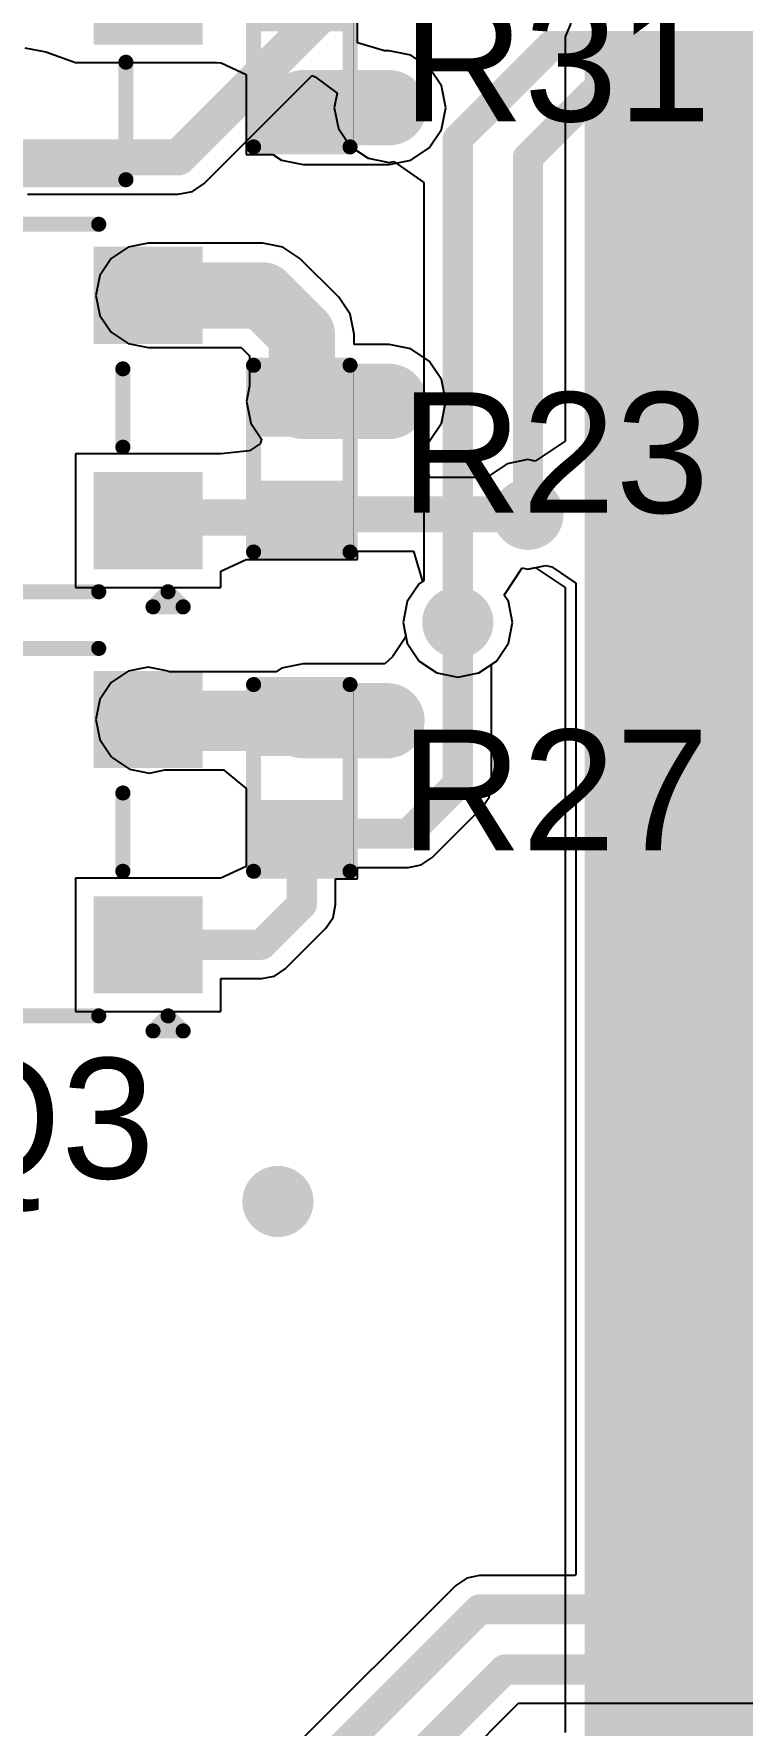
# Model space of a CAD drawing. Header units: millimetres. Extents: x -0.15 to 3.79, y -0.54 to 3.26.
# Drawn here: x 0.311 to 0.546, y 1.937 to 2.498 of the extents above; entities that cross this region are included whole.
import ezdxf

# ---------------------------------------------------------------- set-up
doc = ezdxf.new("R2010")
doc.units = ezdxf.units.MM
doc.header["$MEASUREMENT"] = 0
for name, color, linetype in [('BottomLayer', 5, 'Continuous'), ('BottomSolder', 6, 'Continuous'), ('TopLayer', 1, 'Continuous'), ('TopOverlay', 2, 'Continuous'), ('TopPaste', 8, 'Continuous'), ('TopSolder', 216, 'Continuous'), ('ViaHoleLayer', 16, 'Continuous')]:
    doc.layers.add(name, color=color, linetype=linetype)
doc.styles.add('Arial', font='', dxfattribs={"height": 0.2})
doc.styles.get('Arial').set_extended_font_data('Arial')

# ---------------------------------------------------------------- blocks, each defined once
blk = doc.blocks.new('R___0402_79')
at = {"layer": 'TopLayer'}
for points in [[(-0.0275, -0.0125), (-0.0275, 0.0125), (-0.0095, 0.0125), (-0.0095, -0.0125)], [(0.0095, -0.0125), (0.0095, 0.0125), (0.0275, 0.0125), (0.0275, -0.0125)]]:
    blk.add_hatch(color=1, dxfattribs=at).paths.add_polyline_path(points)
at = {"layer": 'TopPaste'}
for points in [[(-0.0275, -0.0125), (-0.0275, 0.0125), (-0.0095, 0.0125), (-0.0095, -0.0125)], [(0.0095, -0.0125), (0.0095, 0.0125), (0.0275, 0.0125), (0.0275, -0.0125)]]:
    blk.add_hatch(color=8, dxfattribs=at).paths.add_polyline_path(points)
at = {"layer": 'TopSolder'}
for points in [[(-0.02967, -0.01467), (-0.02967, 0.01467), (-0.00733, 0.01467), (-0.00733, -0.01467)], [(0.00733, -0.01467), (0.00733, 0.01467), (0.02967, 0.01467), (0.02967, -0.01467)]]:
    blk.add_hatch(color=216, dxfattribs=at).paths.add_polyline_path(points)
at = {"layer": 'TopOverlay'}
for points, const_width in [([(-0.031, 0.016), (0.031, 0.016)], 0.005), ([(-0.031, 0.016), (-0.031, -0.016)], 0.005), ([(0.031, 0.016), (0.031, -0.016)], 0.005), ([(-0.031, -0.016), (0.031, -0.016)], 0.005), ([(-0.032, -0.017), (0.032, -0.017)], 0.000127)]:
    blk.add_lwpolyline(points, dxfattribs=dict(at, const_width=const_width))
for points, const_width in [([(-0.03225, 0.016, 1), (-0.02975, 0.016, 1)], 0.0025), ([(-0.03225, 0.016, 1), (-0.02975, 0.016, 1)], 0.0025), ([(0.02975, 0.016, 1), (0.03225, 0.016, 1)], 0.0025), ([(0.02975, 0.016, 1), (0.03225, 0.016, 1)], 0.0025), ([(-0.03225, -0.016, 1), (-0.02975, -0.016, 1)], 0.0025), ([(-0.03225, -0.016, 1), (-0.02975, -0.016, 1)], 0.0025), ([(0.02975, -0.016, 1), (0.03225, -0.016, 1)], 0.0025), ([(0.02975, -0.016, 1), (0.03225, -0.016, 1)], 0.0025), ([(-0.03203, -0.017, 1), (-0.03197, -0.017, 1)], 0.0000635), ([(0.03197, -0.017, 1), (0.03203, -0.017, 1)], 0.0000635)]:
    blk.add_lwpolyline(points, format="xyb", close=True, dxfattribs=dict(at, const_width=const_width))
blk = doc.blocks.new('R___0402_83')
at = {"layer": 'TopLayer'}
for points in [[(-0.0275, -0.0125), (-0.0275, 0.0125), (-0.0095, 0.0125), (-0.0095, -0.0125)], [(0.0095, -0.0125), (0.0095, 0.0125), (0.0275, 0.0125), (0.0275, -0.0125)]]:
    blk.add_hatch(color=1, dxfattribs=at).paths.add_polyline_path(points)
at = {"layer": 'TopPaste'}
for points in [[(-0.0275, -0.0125), (-0.0275, 0.0125), (-0.0095, 0.0125), (-0.0095, -0.0125)], [(0.0095, -0.0125), (0.0095, 0.0125), (0.0275, 0.0125), (0.0275, -0.0125)]]:
    blk.add_hatch(color=8, dxfattribs=at).paths.add_polyline_path(points)
at = {"layer": 'TopSolder'}
for points in [[(-0.02967, -0.01467), (-0.02967, 0.01467), (-0.00733, 0.01467), (-0.00733, -0.01467)], [(0.00733, -0.01467), (0.00733, 0.01467), (0.02967, 0.01467), (0.02967, -0.01467)]]:
    blk.add_hatch(color=216, dxfattribs=at).paths.add_polyline_path(points)
at = {"layer": 'TopOverlay'}
for points, const_width in [([(-0.031, 0.016), (-0.031, -0.016)], 0.005), ([(-0.031, 0.016), (0.031, 0.016)], 0.005), ([(0.031, 0.016), (0.031, -0.016)], 0.005), ([(-0.031, -0.016), (0.031, -0.016)], 0.005), ([(-0.032, -0.017), (0.032, -0.017)], 0.000127)]:
    blk.add_lwpolyline(points, dxfattribs=dict(at, const_width=const_width))
for points, const_width in [([(-0.03225, 0.016, 1), (-0.02975, 0.016, 1)], 0.0025), ([(-0.03225, 0.016, 1), (-0.02975, 0.016, 1)], 0.0025), ([(0.02975, 0.016, 1), (0.03225, 0.016, 1)], 0.0025), ([(0.02975, 0.016, 1), (0.03225, 0.016, 1)], 0.0025), ([(-0.03225, -0.016, 1), (-0.02975, -0.016, 1)], 0.0025), ([(-0.03225, -0.016, 1), (-0.02975, -0.016, 1)], 0.0025), ([(0.02975, -0.016, 1), (0.03225, -0.016, 1)], 0.0025), ([(0.02975, -0.016, 1), (0.03225, -0.016, 1)], 0.0025), ([(-0.03203, -0.017, 1), (-0.03197, -0.017, 1)], 0.0000635), ([(0.03197, -0.017, 1), (0.03203, -0.017, 1)], 0.0000635)]:
    blk.add_lwpolyline(points, format="xyb", close=True, dxfattribs=dict(at, const_width=const_width))
blk = doc.blocks.new('R___0402_87')
at = {"layer": 'TopLayer'}
for points in [[(-0.0275, -0.0125), (-0.0275, 0.0125), (-0.0095, 0.0125), (-0.0095, -0.0125)], [(0.0095, -0.0125), (0.0095, 0.0125), (0.0275, 0.0125), (0.0275, -0.0125)]]:
    blk.add_hatch(color=1, dxfattribs=at).paths.add_polyline_path(points)
at = {"layer": 'TopPaste'}
for points in [[(-0.0275, -0.0125), (-0.0275, 0.0125), (-0.0095, 0.0125), (-0.0095, -0.0125)], [(0.0095, -0.0125), (0.0095, 0.0125), (0.0275, 0.0125), (0.0275, -0.0125)]]:
    blk.add_hatch(color=8, dxfattribs=at).paths.add_polyline_path(points)
at = {"layer": 'TopSolder'}
for points in [[(-0.02967, -0.01467), (-0.02967, 0.01467), (-0.00733, 0.01467), (-0.00733, -0.01467)], [(0.00733, -0.01467), (0.00733, 0.01467), (0.02967, 0.01467), (0.02967, -0.01467)]]:
    blk.add_hatch(color=216, dxfattribs=at).paths.add_polyline_path(points)
at = {"layer": 'TopOverlay'}
for points, const_width in [([(-0.031, 0.016), (0.031, 0.016)], 0.005), ([(-0.031, 0.016), (-0.031, -0.016)], 0.005), ([(0.031, 0.016), (0.031, -0.016)], 0.005), ([(-0.031, -0.016), (0.031, -0.016)], 0.005), ([(-0.032, -0.017), (0.032, -0.017)], 0.000127)]:
    blk.add_lwpolyline(points, dxfattribs=dict(at, const_width=const_width))
for points, const_width in [([(-0.03225, 0.016, 1), (-0.02975, 0.016, 1)], 0.0025), ([(-0.03225, 0.016, 1), (-0.02975, 0.016, 1)], 0.0025), ([(0.02975, 0.016, 1), (0.03225, 0.016, 1)], 0.0025), ([(0.02975, 0.016, 1), (0.03225, 0.016, 1)], 0.0025), ([(-0.03225, -0.016, 1), (-0.02975, -0.016, 1)], 0.0025), ([(-0.03225, -0.016, 1), (-0.02975, -0.016, 1)], 0.0025), ([(0.02975, -0.016, 1), (0.03225, -0.016, 1)], 0.0025), ([(0.02975, -0.016, 1), (0.03225, -0.016, 1)], 0.0025), ([(-0.03203, -0.017, 1), (-0.03197, -0.017, 1)], 0.0000635), ([(0.03197, -0.017, 1), (0.03203, -0.017, 1)], 0.0000635)]:
    blk.add_lwpolyline(points, format="xyb", close=True, dxfattribs=dict(at, const_width=const_width))
blk = doc.blocks.new('S___23_111')
at = {"layer": 'TopLayer'}
for points in [[(-0.01614, 0.05748), (0.01614, 0.05748), (0.01614, 0.02126), (-0.01614, 0.02126)], [(-0.05354, -0.02126), (-0.02126, -0.02126), (-0.02126, -0.05748), (-0.05354, -0.05748)], [(0.02126, -0.02126), (0.05354, -0.02126), (0.05354, -0.05748), (0.02126, -0.05748)]]:
    blk.add_hatch(color=1, dxfattribs=at).paths.add_polyline_path(points)
at = {"layer": 'TopPaste'}
for points in [[(-0.01614, 0.05748), (0.01614, 0.05748), (0.01614, 0.02126), (-0.01614, 0.02126)], [(-0.05354, -0.02126), (-0.02126, -0.02126), (-0.02126, -0.05748), (-0.05354, -0.05748)], [(0.02126, -0.02126), (0.05354, -0.02126), (0.05354, -0.05748), (0.02126, -0.05748)]]:
    blk.add_hatch(color=8, dxfattribs=at).paths.add_polyline_path(points)
at = {"layer": 'TopSolder'}
for points in [[(-0.01614, 0.05748), (0.01614, 0.05748), (0.01614, 0.02126), (-0.01614, 0.02126)], [(-0.05354, -0.02126), (-0.02126, -0.02126), (-0.02126, -0.05748), (-0.05354, -0.05748)], [(0.02126, -0.02126), (0.05354, -0.02126), (0.05354, -0.05748), (0.02126, -0.05748)]]:
    blk.add_hatch(color=216, dxfattribs=at).paths.add_polyline_path(points)
at = {"layer": 'TopOverlay', "const_width": 0.005}
for points in [[(-0.061, -0.023), (-0.061, 0.032)], [(-0.022, 0.032), (-0.061, 0.032)], [(0.061, 0.032), (0.022, 0.032)], [(0.061, -0.023), (0.061, 0.032)], [(0.013, -0.031), (-0.013, -0.031)], [(-0.061, -0.046), (-0.066, -0.041)], [(-0.066, -0.051), (-0.066, -0.041)], [(-0.066, -0.051), (-0.061, -0.046)]]:
    blk.add_lwpolyline(points, dxfattribs=at)
at = {"layer": 'TopOverlay', "const_width": 0.0025}
for points in [[(-0.06225, 0.032, 1), (-0.05975, 0.032, 1)], [(-0.06225, 0.032, 1), (-0.05975, 0.032, 1)], [(-0.02325, 0.032, 1), (-0.02075, 0.032, 1)], [(0.02075, 0.032, 1), (0.02325, 0.032, 1)], [(0.05975, 0.032, 1), (0.06225, 0.032, 1)], [(0.05975, 0.032, 1), (0.06225, 0.032, 1)], [(-0.06225, -0.023, 1), (-0.05975, -0.023, 1)], [(0.05975, -0.023, 1), (0.06225, -0.023, 1)], [(-0.01425, -0.031, 1), (-0.01175, -0.031, 1)], [(0.01175, -0.031, 1), (0.01425, -0.031, 1)], [(-0.06725, -0.041, 1), (-0.06475, -0.041, 1)], [(-0.06725, -0.041, 1), (-0.06475, -0.041, 1)], [(-0.06225, -0.046, 1), (-0.05975, -0.046, 1)], [(-0.06225, -0.046, 1), (-0.05975, -0.046, 1)], [(-0.06725, -0.051, 1), (-0.06475, -0.051, 1)], [(-0.06725, -0.051, 1), (-0.06475, -0.051, 1)]]:
    blk.add_lwpolyline(points, format="xyb", close=True, dxfattribs=at)
blk = doc.blocks.new('S___23_113')
at = {"layer": 'TopLayer'}
for points in [[(-0.01614, 0.05748), (0.01614, 0.05748), (0.01614, 0.02126), (-0.01614, 0.02126)], [(-0.05354, -0.02126), (-0.02126, -0.02126), (-0.02126, -0.05748), (-0.05354, -0.05748)], [(0.02126, -0.02126), (0.05354, -0.02126), (0.05354, -0.05748), (0.02126, -0.05748)]]:
    blk.add_hatch(color=1, dxfattribs=at).paths.add_polyline_path(points)
at = {"layer": 'TopPaste'}
for points in [[(-0.01614, 0.05748), (0.01614, 0.05748), (0.01614, 0.02126), (-0.01614, 0.02126)], [(-0.05354, -0.02126), (-0.02126, -0.02126), (-0.02126, -0.05748), (-0.05354, -0.05748)], [(0.02126, -0.02126), (0.05354, -0.02126), (0.05354, -0.05748), (0.02126, -0.05748)]]:
    blk.add_hatch(color=8, dxfattribs=at).paths.add_polyline_path(points)
at = {"layer": 'TopSolder'}
for points in [[(-0.01614, 0.05748), (0.01614, 0.05748), (0.01614, 0.02126), (-0.01614, 0.02126)], [(-0.05354, -0.02126), (-0.02126, -0.02126), (-0.02126, -0.05748), (-0.05354, -0.05748)], [(0.02126, -0.02126), (0.05354, -0.02126), (0.05354, -0.05748), (0.02126, -0.05748)]]:
    blk.add_hatch(color=216, dxfattribs=at).paths.add_polyline_path(points)
at = {"layer": 'TopOverlay', "const_width": 0.005}
for points in [[(-0.061, 0.032), (-0.022, 0.032)], [(-0.061, 0.032), (-0.061, -0.023)], [(0.022, 0.032), (0.061, 0.032)], [(0.061, 0.032), (0.061, -0.023)], [(-0.013, -0.031), (0.013, -0.031)], [(-0.066, -0.041), (-0.066, -0.051)], [(-0.066, -0.041), (-0.061, -0.046)], [(-0.061, -0.046), (-0.066, -0.051)]]:
    blk.add_lwpolyline(points, dxfattribs=at)
at = {"layer": 'TopOverlay', "const_width": 0.0025}
for points in [[(-0.06225, 0.032, 1), (-0.05975, 0.032, 1)], [(-0.06225, 0.032, 1), (-0.05975, 0.032, 1)], [(-0.02325, 0.032, 1), (-0.02075, 0.032, 1)], [(0.02075, 0.032, 1), (0.02325, 0.032, 1)], [(0.05975, 0.032, 1), (0.06225, 0.032, 1)], [(0.05975, 0.032, 1), (0.06225, 0.032, 1)], [(-0.06225, -0.023, 1), (-0.05975, -0.023, 1)], [(0.05975, -0.023, 1), (0.06225, -0.023, 1)], [(-0.01425, -0.031, 1), (-0.01175, -0.031, 1)], [(0.01175, -0.031, 1), (0.01425, -0.031, 1)], [(-0.06725, -0.041, 1), (-0.06475, -0.041, 1)], [(-0.06725, -0.041, 1), (-0.06475, -0.041, 1)], [(-0.06225, -0.046, 1), (-0.05975, -0.046, 1)], [(-0.06225, -0.046, 1), (-0.05975, -0.046, 1)], [(-0.06725, -0.051, 1), (-0.06475, -0.051, 1)], [(-0.06725, -0.051, 1), (-0.06475, -0.051, 1)]]:
    blk.add_lwpolyline(points, format="xyb", close=True, dxfattribs=at)
blk = doc.blocks.new('S___23_114')
at = {"layer": 'TopLayer'}
for points in [[(-0.01614, 0.05748), (0.01614, 0.05748), (0.01614, 0.02126), (-0.01614, 0.02126)], [(-0.05354, -0.02126), (-0.02126, -0.02126), (-0.02126, -0.05748), (-0.05354, -0.05748)], [(0.02126, -0.02126), (0.05354, -0.02126), (0.05354, -0.05748), (0.02126, -0.05748)]]:
    blk.add_hatch(color=1, dxfattribs=at).paths.add_polyline_path(points)
at = {"layer": 'TopPaste'}
for points in [[(-0.01614, 0.05748), (0.01614, 0.05748), (0.01614, 0.02126), (-0.01614, 0.02126)], [(-0.05354, -0.02126), (-0.02126, -0.02126), (-0.02126, -0.05748), (-0.05354, -0.05748)], [(0.02126, -0.02126), (0.05354, -0.02126), (0.05354, -0.05748), (0.02126, -0.05748)]]:
    blk.add_hatch(color=8, dxfattribs=at).paths.add_polyline_path(points)
at = {"layer": 'TopSolder'}
for points in [[(-0.01614, 0.05748), (0.01614, 0.05748), (0.01614, 0.02126), (-0.01614, 0.02126)], [(-0.05354, -0.02126), (-0.02126, -0.02126), (-0.02126, -0.05748), (-0.05354, -0.05748)], [(0.02126, -0.02126), (0.05354, -0.02126), (0.05354, -0.05748), (0.02126, -0.05748)]]:
    blk.add_hatch(color=216, dxfattribs=at).paths.add_polyline_path(points)
at = {"layer": 'TopOverlay', "const_width": 0.005}
for points in [[(-0.061, 0.032), (-0.022, 0.032)], [(-0.061, 0.032), (-0.061, -0.023)], [(0.022, 0.032), (0.061, 0.032)], [(0.061, 0.032), (0.061, -0.023)], [(-0.013, -0.031), (0.013, -0.031)], [(-0.066, -0.041), (-0.066, -0.051)], [(-0.066, -0.041), (-0.061, -0.046)], [(-0.061, -0.046), (-0.066, -0.051)]]:
    blk.add_lwpolyline(points, dxfattribs=at)
at = {"layer": 'TopOverlay', "const_width": 0.0025}
for points in [[(-0.06225, 0.032, 1), (-0.05975, 0.032, 1)], [(-0.06225, 0.032, 1), (-0.05975, 0.032, 1)], [(-0.02325, 0.032, 1), (-0.02075, 0.032, 1)], [(0.02075, 0.032, 1), (0.02325, 0.032, 1)], [(0.05975, 0.032, 1), (0.06225, 0.032, 1)], [(0.05975, 0.032, 1), (0.06225, 0.032, 1)], [(-0.06225, -0.023, 1), (-0.05975, -0.023, 1)], [(0.05975, -0.023, 1), (0.06225, -0.023, 1)], [(-0.01425, -0.031, 1), (-0.01175, -0.031, 1)], [(0.01175, -0.031, 1), (0.01425, -0.031, 1)], [(-0.06725, -0.041, 1), (-0.06475, -0.041, 1)], [(-0.06725, -0.041, 1), (-0.06475, -0.041, 1)], [(-0.06225, -0.046, 1), (-0.05975, -0.046, 1)], [(-0.06225, -0.046, 1), (-0.05975, -0.046, 1)], [(-0.06725, -0.051, 1), (-0.06475, -0.051, 1)], [(-0.06725, -0.051, 1), (-0.06475, -0.051, 1)]]:
    blk.add_lwpolyline(points, format="xyb", close=True, dxfattribs=at)

msp = doc.modelspace()

# ---------------------------------------------------------------- hatches: boundary and pattern name
at = {"layer": 'BottomLayer'}
h = msp.add_hatch(color=5, dxfattribs=at)
edge = h.paths.add_edge_path()
edge.add_arc((0.42894, 2.4735), 0.01181, 0, 360)
msp.add_hatch(color=5, dxfattribs=at).paths.add_polyline_path([(0.49741, 1.98656), (0.745, 1.98656), (0.745, 2.46381), (0.49741, 2.46381)])
h = msp.add_hatch(color=5, dxfattribs=at)
edge = h.paths.add_edge_path()
edge.add_arc((0.42894, 2.376), 0.01181, 0, 360)
h = msp.add_hatch(color=5, dxfattribs=at)
edge = h.paths.add_edge_path()
edge.add_arc((0.47503, 2.3385), 0.01181, 0, 360)
h = msp.add_hatch(color=5, dxfattribs=at)
edge = h.paths.add_edge_path()
edge.add_arc((0.45175, 2.30264), 0.01181, 0, 360)
h = msp.add_hatch(color=5, dxfattribs=at)
edge = h.paths.add_edge_path()
edge.add_arc((0.42825, 2.27), 0.01181, 0, 360)
h = msp.add_hatch(color=5, dxfattribs=at)
edge = h.paths.add_edge_path()
edge.add_arc((0.39208, 2.11039), 0.01181, 0, 360)
at = {"layer": 'BottomSolder'}
h = msp.add_hatch(color=6, dxfattribs=at)
edge = h.paths.add_edge_path()
edge.add_arc((0.42894, 2.4735), 0.00591, 0, 360)
h = msp.add_hatch(color=6, dxfattribs=at)
edge = h.paths.add_edge_path()
edge.add_arc((0.42894, 2.376), 0.00591, 0, 360)
h = msp.add_hatch(color=6, dxfattribs=at)
edge = h.paths.add_edge_path()
edge.add_arc((0.47503, 2.3385), 0.00591, 0, 360)
h = msp.add_hatch(color=6, dxfattribs=at)
edge = h.paths.add_edge_path()
edge.add_arc((0.45175, 2.30264), 0.00591, 0, 360)
h = msp.add_hatch(color=6, dxfattribs=at)
edge = h.paths.add_edge_path()
edge.add_arc((0.42825, 2.27), 0.00591, 0, 360)
h = msp.add_hatch(color=6, dxfattribs=at)
edge = h.paths.add_edge_path()
edge.add_arc((0.39208, 2.11039), 0.00591, 0, 360)
at = {"layer": 'TopLayer'}
msp.add_hatch(color=1, dxfattribs=at).paths.add_polyline_path([(0.49388, 1.879), (0.745, 1.879), (0.745, 2.497), (0.49388, 2.497)])
h = msp.add_hatch(color=1, dxfattribs=at)
edge = h.paths.add_edge_path()
edge.add_arc((0.42894, 2.4735), 0.01181, 0, 360)
h = msp.add_hatch(color=1, dxfattribs=at)
edge = h.paths.add_edge_path()
edge.add_arc((0.42894, 2.376), 0.01181, 0, 360)
h = msp.add_hatch(color=1, dxfattribs=at)
edge = h.paths.add_edge_path()
edge.add_arc((0.47503, 2.3385), 0.01181, 0, 360)
h = msp.add_hatch(color=1, dxfattribs=at)
edge = h.paths.add_edge_path()
edge.add_arc((0.45175, 2.30264), 0.01181, 0, 360)
h = msp.add_hatch(color=1, dxfattribs=at)
edge = h.paths.add_edge_path()
edge.add_arc((0.42825, 2.27), 0.01181, 0, 360)
h = msp.add_hatch(color=1, dxfattribs=at)
edge = h.paths.add_edge_path()
edge.add_arc((0.39208, 2.11039), 0.01181, 0, 360)
at = {"layer": 'TopSolder'}
h = msp.add_hatch(color=216, dxfattribs=at)
edge = h.paths.add_edge_path()
edge.add_arc((0.42894, 2.4735), 0.00591, 0, 360)
h = msp.add_hatch(color=216, dxfattribs=at)
edge = h.paths.add_edge_path()
edge.add_arc((0.42894, 2.376), 0.00591, 0, 360)
h = msp.add_hatch(color=216, dxfattribs=at)
edge = h.paths.add_edge_path()
edge.add_arc((0.47503, 2.3385), 0.00591, 0, 360)
h = msp.add_hatch(color=216, dxfattribs=at)
edge = h.paths.add_edge_path()
edge.add_arc((0.45175, 2.30264), 0.00591, 0, 360)
h = msp.add_hatch(color=216, dxfattribs=at)
edge = h.paths.add_edge_path()
edge.add_arc((0.42825, 2.27), 0.00591, 0, 360)
h = msp.add_hatch(color=216, dxfattribs=at)
edge = h.paths.add_edge_path()
edge.add_arc((0.39208, 2.11039), 0.00591, 0, 360)
at = {"layer": 'ViaHoleLayer'}
h = msp.add_hatch(color=16, dxfattribs=at)
edge = h.paths.add_edge_path()
edge.add_arc((0.42894, 2.4735), 0.00591, 0, 360)
h = msp.add_hatch(color=16, dxfattribs=at)
edge = h.paths.add_edge_path()
edge.add_arc((0.42894, 2.376), 0.00591, 0, 360)
h = msp.add_hatch(color=16, dxfattribs=at)
edge = h.paths.add_edge_path()
edge.add_arc((0.47503, 2.3385), 0.00591, 0, 360)
h = msp.add_hatch(color=16, dxfattribs=at)
edge = h.paths.add_edge_path()
edge.add_arc((0.45175, 2.30264), 0.00591, 0, 360)
h = msp.add_hatch(color=16, dxfattribs=at)
edge = h.paths.add_edge_path()
edge.add_arc((0.42825, 2.27), 0.00591, 0, 360)
h = msp.add_hatch(color=16, dxfattribs=at)
edge = h.paths.add_edge_path()
edge.add_arc((0.39208, 2.11039), 0.00591, 0, 360)

# ---------------------------------------------------------------- linework, layer by layer
at = {"layer": 'BottomLayer'}
for p, q in [((0.36765, 2.44835), (0.40348, 2.48418)), ((0.40348, 2.48418), (0.40446, 2.48376)), ((0.40446, 2.48376), (0.41173, 2.47829)), ((0.41173, 2.47829), (0.41078, 2.4735)), ((0.41078, 2.4735), (0.41216, 2.46655)), ((0.41216, 2.46655), (0.4161, 2.46066)), ((0.4161, 2.46066), (0.42199, 2.45672)), ((0.42199, 2.45672), (0.42894, 2.45534)), ((0.42894, 2.45534), (0.43053, 2.45566)), ((0.43053, 2.45566), (0.44053, 2.44872)), ((0.36368, 2.4457), (0.36765, 2.44835)), ((0.44053, 2.44872), (0.44053, 2.31657)), ((0.309, 2.44476), (0.359, 2.44476)), ((0.359, 2.44476), (0.36368, 2.4457)), ((0.4671, 2.31172), (0.47312, 2.32072)), ((0.47312, 2.32072), (0.47503, 2.32034)), ((0.47503, 2.32034), (0.48092, 2.32151)), ((0.48092, 2.32151), (0.48296, 2.32106)), ((0.48296, 2.32106), (0.49092, 2.31567)), ((0.43891, 2.31548), (0.43497, 2.30959)), ((0.44053, 2.31657), (0.43891, 2.31548)), ((0.49092, 2.31567), (0.49092, 1.98656)), ((0.43497, 2.30959), (0.43359, 2.30264)), ((0.46853, 2.30959), (0.4671, 2.31172)), ((0.46991, 2.30264), (0.46853, 2.30959)), ((0.43359, 2.30264), (0.43497, 2.29569)), ((0.46853, 2.29569), (0.46991, 2.30264)), ((0.43497, 2.29569), (0.43891, 2.2898)), ((0.46459, 2.2898), (0.46853, 2.29569)), ((0.43891, 2.2898), (0.4448, 2.28586)), ((0.4448, 2.28586), (0.45175, 2.28448)), ((0.45175, 2.28448), (0.4587, 2.28586)), ((0.4587, 2.28586), (0.46459, 2.2898)), ((0.45107, 1.98293), (0.39607, 1.92793)), ((0.45471, 1.98536), (0.45107, 1.98293)), ((0.45107, 1.98293), (0.45107, 1.98293)), ((0.459, 1.98622), (0.45471, 1.98536)), ((0.49069, 1.98622), (0.459, 1.98622)), ((0.49092, 1.98656), (0.49069, 1.98622)), ((0.43522, 1.90707), (0.47193, 1.94378)), ((0.47193, 1.94378), (0.93828, 1.94378))]:
    msp.add_line(p, q, dxfattribs=at)
for points, const_width in [([(0.359, 2.457), (0.46781, 2.56581)], 0.012), ([(0.45175, 2.46315), (0.48262, 2.49402)], 0.01), ([(0.48262, 2.49402), (0.75902, 2.49402)], 0.01), ([(0.47503, 2.45699), (0.49606, 2.47802)], 0.01), ([(0.49606, 2.47802), (0.77202, 2.47802)], 0.01), ([(0.45175, 2.30264), (0.45175, 2.46315)], 0.01), ([(0.273, 2.457), (0.359, 2.457)], 0.012), ([(0.47503, 2.3385), (0.47503, 2.45699)], 0.01), ([(0.404, 1.92), (0.459, 1.975)], 0.01), ([(0.459, 1.975), (0.93, 1.975)], 0.01), ([(0.424, 1.91172), (0.46728, 1.955)], 0.01), ([(0.46728, 1.955), (0.93828, 1.955)], 0.01)]:
    msp.add_lwpolyline(points, dxfattribs=dict(at, const_width=const_width))
for points, const_width in [([(0.48012, 2.49402, 1), (0.48512, 2.49402, 1)], 0.005), ([(0.48012, 2.49402, 1), (0.48512, 2.49402, 1)], 0.005), ([(0.49356, 2.47802, 1), (0.49856, 2.47802, 1)], 0.005), ([(0.49356, 2.47802, 1), (0.49856, 2.47802, 1)], 0.005), ([(0.44925, 2.46315, 1), (0.45425, 2.46315, 1)], 0.005), ([(0.44925, 2.46315, 1), (0.45425, 2.46315, 1)], 0.005), ([(0.356, 2.457, 1), (0.362, 2.457, 1)], 0.006), ([(0.356, 2.457, 1), (0.362, 2.457, 1)], 0.006), ([(0.47253, 2.45699, 1), (0.47753, 2.45699, 1)], 0.005), ([(0.47253, 2.45699, 1), (0.47753, 2.45699, 1)], 0.005), ([(0.47253, 2.3385, 1), (0.47753, 2.3385, 1)], 0.005), ([(0.44925, 2.30264, 1), (0.45425, 2.30264, 1)], 0.005), ([(0.4565, 1.975, 1), (0.4615, 1.975, 1)], 0.005), ([(0.4565, 1.975, 1), (0.4615, 1.975, 1)], 0.005), ([(0.46478, 1.955, 1), (0.46978, 1.955, 1)], 0.005), ([(0.46478, 1.955, 1), (0.46978, 1.955, 1)], 0.005)]:
    msp.add_lwpolyline(points, format="xyb", close=True, dxfattribs=dict(at, const_width=const_width))
at = {"layer": 'TopLayer'}
for p, q in [((0.4185, 2.495), (0.4185, 2.50236)), ((0.48929, 2.50159), (0.48739, 2.497)), ((0.30813, 2.49341), (0.31508, 2.49203)), ((0.42741, 2.49236), (0.4185, 2.495)), ((0.48739, 2.497), (0.48739, 2.36278)), ((0.31508, 2.49203), (0.32489, 2.48846)), ((0.32489, 2.48846), (0.32489, 2.48846)), ((0.32489, 2.48846), (0.37169, 2.48846)), ((0.37169, 2.48846), (0.37327, 2.48839)), ((0.37327, 2.48839), (0.3815, 2.48457)), ((0.42894, 2.49236), (0.42741, 2.49236)), ((0.43616, 2.49093), (0.42894, 2.49236)), ((0.44228, 2.48684), (0.43616, 2.49093)), ((0.3815, 2.48457), (0.3815, 2.458)), ((0.44637, 2.48072), (0.44228, 2.48684)), ((0.4478, 2.4735), (0.44637, 2.48072)), ((0.44637, 2.46628), (0.4478, 2.4735)), ((0.44228, 2.46016), (0.44637, 2.46628)), ((0.43616, 2.45607), (0.44228, 2.46016)), ((0.3815, 2.458), (0.3904, 2.458)), ((0.3904, 2.458), (0.39328, 2.45607)), ((0.39328, 2.45607), (0.4005, 2.45464)), ((0.4005, 2.45464), (0.42894, 2.45464)), ((0.42894, 2.45464), (0.43616, 2.45607)), ((0.34237, 2.42722), (0.33674, 2.42346)), ((0.349, 2.42854), (0.34237, 2.42722)), ((0.38711, 2.42854), (0.349, 2.42854)), ((0.39375, 2.42722), (0.38711, 2.42854)), ((0.39937, 2.42346), (0.39375, 2.42722)), ((0.33674, 2.42346), (0.33299, 2.41784)), ((0.41226, 2.41057), (0.39937, 2.42346)), ((0.33299, 2.41784), (0.33167, 2.4112)), ((0.33167, 2.4112), (0.33299, 2.40457)), ((0.41601, 2.40495), (0.41226, 2.41057)), ((0.33299, 2.40457), (0.33674, 2.39895)), ((0.41733, 2.39831), (0.41601, 2.40495)), ((0.33674, 2.39895), (0.34237, 2.39519)), ((0.41733, 2.39486), (0.41733, 2.39831)), ((0.34237, 2.39519), (0.349, 2.39387)), ((0.349, 2.39387), (0.37993, 2.39387)), ((0.37993, 2.39387), (0.38267, 2.39114)), ((0.42894, 2.39486), (0.41733, 2.39486)), ((0.43616, 2.39343), (0.42894, 2.39486)), ((0.44228, 2.38934), (0.43616, 2.39343)), ((0.38267, 2.39114), (0.38267, 2.38118)), ((0.44637, 2.38322), (0.44228, 2.38934)), ((0.38267, 2.38118), (0.38164, 2.376)), ((0.4478, 2.376), (0.44637, 2.38322)), ((0.38164, 2.376), (0.38307, 2.36878)), ((0.44637, 2.36878), (0.4478, 2.376)), ((0.38307, 2.36878), (0.3866, 2.3635)), ((0.44228, 2.36266), (0.44637, 2.36878)), ((0.37311, 2.35854), (0.32489, 2.35854)), ((0.32489, 2.35854), (0.32489, 2.31426)), ((0.38268, 2.35957), (0.37311, 2.35854)), ((0.37311, 2.35854), (0.37311, 2.35854)), ((0.38625, 2.36199), (0.38268, 2.35957)), ((0.3866, 2.3635), (0.38625, 2.36199)), ((0.43939, 2.36074), (0.44228, 2.36266)), ((0.44243, 2.35074), (0.43939, 2.36074)), ((0.48739, 2.36278), (0.47739, 2.35619)), ((0.46808, 2.35528), (0.46219, 2.35134)), ((0.47503, 2.35666), (0.46808, 2.35528)), ((0.47739, 2.35619), (0.47503, 2.35666)), ((0.46178, 2.35074), (0.44243, 2.35074)), ((0.46219, 2.35134), (0.46178, 2.35074)), ((0.4185, 2.3235), (0.4185, 2.32626)), ((0.4185, 2.32626), (0.43705, 2.32626)), ((0.43705, 2.32626), (0.44008, 2.31626)), ((0.37311, 2.31961), (0.3815, 2.3235)), ((0.37311, 2.31426), (0.37311, 2.31961)), ((0.3815, 2.3235), (0.4185, 2.3235)), ((0.4671, 2.31172), (0.47312, 2.32072)), ((0.47312, 2.32072), (0.47503, 2.32034)), ((0.47503, 2.32034), (0.47739, 2.32081)), ((0.47739, 2.32081), (0.48739, 2.31422)), ((0.32489, 2.31426), (0.37311, 2.31426)), ((0.43891, 2.31548), (0.43497, 2.30959)), ((0.44008, 2.31626), (0.43891, 2.31548)), ((0.48739, 2.31422), (0.48739, 1.93405)), ((0.43497, 2.30959), (0.43359, 2.30264)), ((0.46853, 2.30959), (0.4671, 2.31172)), ((0.46991, 2.30264), (0.46853, 2.30959)), ((0.43359, 2.30264), (0.43455, 2.2978)), ((0.46853, 2.29569), (0.46991, 2.30264)), ((0.43455, 2.2978), (0.43007, 2.2912)), ((0.43007, 2.2912), (0.42751, 2.28886)), ((0.46459, 2.2898), (0.46853, 2.29569)), ((0.34237, 2.28642), (0.33674, 2.28266)), ((0.349, 2.28773), (0.34237, 2.28642)), ((0.35563, 2.28642), (0.349, 2.28773)), ((0.35586, 2.28626), (0.35563, 2.28642)), ((0.39154, 2.28626), (0.35586, 2.28626)), ((0.39328, 2.28743), (0.39154, 2.28626)), ((0.4005, 2.28886), (0.39328, 2.28743)), ((0.42751, 2.28886), (0.4005, 2.28886)), ((0.46297, 2.28871), (0.46459, 2.2898)), ((0.46297, 2.24895), (0.46297, 2.28871)), ((0.33674, 2.28266), (0.33299, 2.27703)), ((0.33299, 2.27703), (0.33167, 2.2704)), ((0.33167, 2.2704), (0.33299, 2.26377)), ((0.33299, 2.26377), (0.33674, 2.25815)), ((0.33674, 2.25815), (0.33719, 2.25769)), ((0.33719, 2.25769), (0.34282, 2.25394)), ((0.34282, 2.25394), (0.34945, 2.25262)), ((0.34945, 2.25262), (0.35458, 2.25364)), ((0.35458, 2.25364), (0.37404, 2.25364)), ((0.37404, 2.25364), (0.3815, 2.2475)), ((0.3815, 2.2475), (0.3815, 2.22163)), ((0.46211, 2.24466), (0.46297, 2.24895)), ((0.46297, 2.24895), (0.46297, 2.24895)), ((0.44323, 2.22457), (0.45968, 2.24102)), ((0.45968, 2.24102), (0.46211, 2.24466)), ((0.45968, 2.24102), (0.45968, 2.24102)), ((0.43959, 2.22214), (0.44323, 2.22457)), ((0.3815, 2.22163), (0.37311, 2.21774)), ((0.4185, 2.2175), (0.4185, 2.22128)), ((0.4185, 2.22128), (0.4353, 2.22128)), ((0.4353, 2.22128), (0.43959, 2.22214)), ((0.4353, 2.22128), (0.4353, 2.22128)), ((0.3716, 2.21774), (0.32489, 2.21774)), ((0.32489, 2.21774), (0.32489, 2.17346)), ((0.37311, 2.21774), (0.3716, 2.21774)), ((0.41122, 2.209), (0.41122, 2.2175)), ((0.41122, 2.2175), (0.4185, 2.2175)), ((0.41036, 2.20471), (0.41122, 2.209)), ((0.40793, 2.20107), (0.41036, 2.20471)), ((0.39453, 2.18767), (0.40793, 2.20107)), ((0.40793, 2.20107), (0.40793, 2.20107)), ((0.37311, 2.17346), (0.37311, 2.18438)), ((0.37311, 2.18438), (0.3866, 2.18438)), ((0.3866, 2.18438), (0.39089, 2.18524)), ((0.3866, 2.18438), (0.3866, 2.18438)), ((0.39089, 2.18524), (0.39453, 2.18767)), ((0.32489, 2.17346), (0.37311, 2.17346))]:
    msp.add_line(p, q, dxfattribs=at)
for points, const_width in [([(0.4005, 2.4735), (0.42894, 2.4735)], 0.025), ([(0.3935, 2.4725), (0.394, 2.473)], 0.01), ([(0.349, 2.4112), (0.38711, 2.4112)], 0.022), ([(0.38711, 2.4112), (0.4, 2.39831)], 0.022), ([(0.4, 2.3755), (0.4, 2.39831)], 0.022), ([(0.4005, 2.376), (0.42894, 2.376)], 0.025), ([(0.349, 2.3364), (0.35005, 2.33745)], 0.012), ([(0.35005, 2.33745), (0.39895, 2.33745)], 0.012), ([(0.39895, 2.33745), (0.4, 2.3385)], 0.012), ([(0.4, 2.3385), (0.47503, 2.3385)], 0.012), ([(0.45175, 2.24895), (0.45175, 2.30264)], 0.01), ([(0.349, 2.2704), (0.34945, 2.26995)], 0.022), ([(0.34945, 2.26995), (0.39955, 2.26995)], 0.02), ([(0.4005, 2.27), (0.42825, 2.27)], 0.025), ([(0.4353, 2.2325), (0.45175, 2.24895)], 0.01), ([(0.4, 2.2325), (0.4353, 2.2325)], 0.01), ([(0.4, 2.209), (0.4, 2.2325)], 0.01), ([(0.3866, 2.1956), (0.4, 2.209)], 0.01), ([(0.349, 2.1956), (0.3866, 2.1956)], 0.01)]:
    msp.add_lwpolyline(points, dxfattribs=dict(at, const_width=const_width))
for points, const_width in [([(0.39425, 2.4735, 1), (0.40675, 2.4735, 1)], 0.0125), ([(0.42269, 2.4735, 1), (0.43519, 2.4735, 1)], 0.0125), ([(0.391, 2.4725, 1), (0.396, 2.4725, 1)], 0.005), ([(0.3915, 2.473, 1), (0.3965, 2.473, 1)], 0.005), ([(0.3435, 2.4112, 1), (0.3545, 2.4112, 1)], 0.011), ([(0.38161, 2.4112, 1), (0.39261, 2.4112, 1)], 0.011), ([(0.38161, 2.4112, 1), (0.39261, 2.4112, 1)], 0.011), ([(0.3945, 2.39831, 1), (0.4055, 2.39831, 1)], 0.011), ([(0.3945, 2.39831, 1), (0.4055, 2.39831, 1)], 0.011), ([(0.39425, 2.376, 1), (0.40675, 2.376, 1)], 0.0125), ([(0.3945, 2.3755, 1), (0.4055, 2.3755, 1)], 0.011), ([(0.42269, 2.376, 1), (0.43519, 2.376, 1)], 0.0125), ([(0.346, 2.3364, 1), (0.352, 2.3364, 1)], 0.006), ([(0.34705, 2.33745, 1), (0.35305, 2.33745, 1)], 0.006), ([(0.34705, 2.33745, 1), (0.35305, 2.33745, 1)], 0.006), ([(0.39595, 2.33745, 1), (0.40195, 2.33745, 1)], 0.006), ([(0.39595, 2.33745, 1), (0.40195, 2.33745, 1)], 0.006), ([(0.397, 2.3385, 1), (0.403, 2.3385, 1)], 0.006), ([(0.397, 2.3385, 1), (0.403, 2.3385, 1)], 0.006), ([(0.47203, 2.3385, 1), (0.47803, 2.3385, 1)], 0.006), ([(0.44925, 2.30264, 1), (0.45425, 2.30264, 1)], 0.005), ([(0.3435, 2.2704, 1), (0.3545, 2.2704, 1)], 0.011), ([(0.34395, 2.26995, 1), (0.35495, 2.26995, 1)], 0.011), ([(0.34445, 2.26995, 1), (0.35445, 2.26995, 1)], 0.01), ([(0.39425, 2.27, 1), (0.40675, 2.27, 1)], 0.0125), ([(0.39455, 2.26995, 1), (0.40455, 2.26995, 1)], 0.01), ([(0.422, 2.27, 1), (0.4345, 2.27, 1)], 0.0125), ([(0.44925, 2.24895, 1), (0.45425, 2.24895, 1)], 0.005), ([(0.44925, 2.24895, 1), (0.45425, 2.24895, 1)], 0.005), ([(0.3975, 2.2325, 1), (0.4025, 2.2325, 1)], 0.005), ([(0.3975, 2.2325, 1), (0.4025, 2.2325, 1)], 0.005), ([(0.4328, 2.2325, 1), (0.4378, 2.2325, 1)], 0.005), ([(0.4328, 2.2325, 1), (0.4378, 2.2325, 1)], 0.005), ([(0.3975, 2.209, 1), (0.4025, 2.209, 1)], 0.005), ([(0.3975, 2.209, 1), (0.4025, 2.209, 1)], 0.005), ([(0.3465, 2.1956, 1), (0.3515, 2.1956, 1)], 0.005), ([(0.3841, 2.1956, 1), (0.3891, 2.1956, 1)], 0.005), ([(0.3841, 2.1956, 1), (0.3891, 2.1956, 1)], 0.005)]:
    msp.add_lwpolyline(points, format="xyb", close=True, dxfattribs=dict(at, const_width=const_width))

# ---------------------------------------------------------------- block references
for name, p, rotation in [('S___23_111', (0.30963, 2.5106), 270), ('R___0402_79', (0.4, 2.4915), 90), ('S___23_114', (0.30963, 2.3738), 90), ('R___0402_87', (0.4, 2.357), 90), ('S___23_113', (0.30963, 2.233), 90), ('R___0402_83', (0.4, 2.251), 90)]:
    msp.add_blockref(name, p, dxfattribs=dict(rotation=rotation))

# ---------------------------------------------------------------- texts
at = {"layer": 'TopOverlay', "style": 'Arial'}
for s, p in [('R31', (0.43335, 2.46901)), ('R23', (0.43268, 2.33901)), ('R27', (0.43268, 2.22701)), ('Q3', (0.27668, 2.11801))]:
    msp.add_text(s, height=0.04, dxfattribs=at).set_placement(p)

doc.saveas('drawing.dxf')
